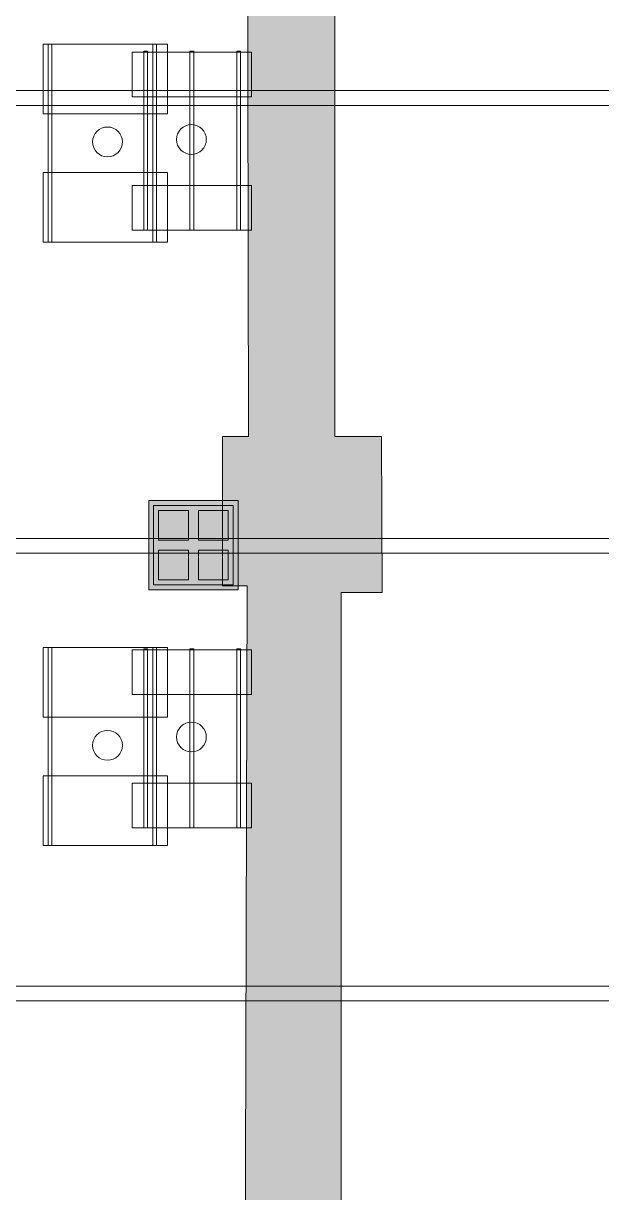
# Model space of a CAD drawing. Header units: inches. Extents: x -10671 to 1761, y -674 to 7170.
# Drawn here: x -3686.7 to -3454.1, y 1918 to 2388.1 of the extents above; entities that cross this region are included whole.
import ezdxf

# ---------------------------------------------------------------- set-up
doc = ezdxf.new("R2010")
doc.units = ezdxf.units.IN
doc.header["$LTSCALE"] = 19.2
doc.header["$MEASUREMENT"] = 0
for name, color, linetype, lineweight, true_color in [('DWG-bldg-utility box', 3, 'Continuous', 18, 0x00ff00), ('PDF', 6, 'Continuous', 5, 0xff00ff), ('Venue-Ceiling-HVAC', 7, 'Continuous', 5, 0xbbbbbb), ('Venue-Rigging Steel-High', 7, 'Continuous', 5, 0x800000)]:
    doc.layers.add(name, color=color, linetype=linetype, lineweight=lineweight, true_color=true_color)
doc.layers.add('Venue-Ceiling-Lights', color=7, linetype='Continuous', lineweight=5)
doc.layers.add('Venue-Floor Pockets', color=7, linetype='Continuous', lineweight=5)

# ---------------------------------------------------------------- blocks, each defined once
blk = doc.blocks.new('FLOORBOX')
at = {"layer": 'Venue-Floor Pockets', "linetype": 'Continuous', "lineweight": 0, "true_color": 0xaaaaaa}
blk.add_hatch(color=253, dxfattribs=at).paths.add_polyline_path([(-18, 18), (18, 18), (18, -18), (-18, -18)])
at = {"layer": 'Venue-Floor Pockets', "linetype": 'Continuous', "lineweight": 0, "true_color": 0xbbbbbb}
blk.add_hatch(color=9, dxfattribs=at).paths.add_polyline_path([(-16, 16), (16, 16), (16, -16), (-16, -16)])
at = {"layer": 'Venue-Floor Pockets', "linetype": 'Continuous', "lineweight": 0, "true_color": 0xdddddd}
for points in [[(-14, 14), (-2, 14), (-2, 2), (-14, 2)], [(2, 14), (14, 14), (14, 2), (2, 2)], [(-14, -2), (-2, -2), (-2, -14), (-14, -14)], [(2, -2), (14, -2), (14, -14), (2, -14)]]:
    blk.add_hatch(color=254, dxfattribs=at).paths.add_polyline_path(points)
at = {"layer": 'Venue-Floor Pockets', "color": 7, "linetype": 'Continuous', "lineweight": 5, "flags": 128}
for points in [[(-18, 18), (18, 18), (18, -18), (-18, -18)], [(-16, 16), (16, 16), (16, -16), (-16, -16)], [(-14, 14), (-2, 14), (-2, 2), (-14, 2)], [(2, 14), (14, 14), (14, 2), (2, 2)], [(-14, -2), (-2, -2), (-2, -14), (-14, -14)], [(2, -2), (14, -2), (14, -14), (2, -14)]]:
    blk.add_lwpolyline(points, close=True, dxfattribs=at)
blk = doc.blocks.new('Group-1752-1')
at = {"layer": 'PDF'}
for points, invisible_edges in [([(-3624.62, 2343.71, 398), (-3622.41, 2346.4, 398), (-3619.08, 2347.42, 398), (-3624.62, 2343.71, 398)], 15), ([(-3624.07, 2338.08, 398), (-3624.62, 2343.71, 398), (-3619.08, 2347.42, 398), (-3624.07, 2338.08, 398)], 15), ([(-3619.08, 2347.42, 388), (-3622.41, 2346.4, 388), (-3624.62, 2343.71, 388), (-3619.08, 2347.42, 388)], 15), ([(-3619.08, 2347.42, 388), (-3624.62, 2343.71, 388), (-3624.07, 2338.08, 388), (-3619.08, 2347.42, 388)], 15), ([(-3624.62, 2343.71, 398), (-3624.07, 2344.75, 398), (-3622.41, 2346.4, 398), (-3624.62, 2343.71, 398)], 14), ([(-3622.41, 2346.4, 388), (-3624.07, 2344.75, 388), (-3624.62, 2343.71, 388), (-3622.41, 2346.4, 388)], 13), ([(-3624.07, 2338.08, 398), (-3619.08, 2347.42, 398), (-3613.08, 2341.42, 398), (-3624.07, 2338.08, 398)], 15), ([(-3624.07, 2338.08, 388), (-3613.08, 2341.42, 388), (-3619.08, 2347.42, 388), (-3624.07, 2338.08, 388)], 15), ([(-3624.07, 2344.75, 398), (-3623.32, 2345.66, 398), (-3622.41, 2346.4, 398), (-3624.07, 2344.75, 398)], 12), ([(-3622.41, 2346.4, 388), (-3623.32, 2345.66, 388), (-3624.07, 2344.75, 388), (-3622.41, 2346.4, 388)], 12), ([(-3622.41, 2346.4, 398), (-3620.25, 2347.3, 398), (-3619.08, 2347.42, 398), (-3622.41, 2346.4, 398)], 13), ([(-3619.08, 2347.42, 388), (-3620.25, 2347.3, 388), (-3622.41, 2346.4, 388), (-3619.08, 2347.42, 388)], 14), ([(-3622.41, 2346.4, 398), (-3621.37, 2346.96, 398), (-3620.25, 2347.3, 398), (-3622.41, 2346.4, 398)], 12), ([(-3620.25, 2347.3, 388), (-3621.37, 2346.96, 388), (-3622.41, 2346.4, 388), (-3620.25, 2347.3, 388)], 12), ([(-3619.08, 2347.42, 398), (-3617.91, 2347.3, 398), (-3616.78, 2346.96, 398), (-3619.08, 2347.42, 398)], 12), ([(-3619.08, 2347.42, 398), (-3616.78, 2346.96, 398), (-3614.09, 2344.75, 398), (-3619.08, 2347.42, 398)], 15), ([(-3619.08, 2347.42, 398), (-3614.09, 2344.75, 398), (-3613.08, 2341.42, 398), (-3619.08, 2347.42, 398)], 15), ([(-3616.78, 2346.96, 388), (-3617.91, 2347.3, 388), (-3619.08, 2347.42, 388), (-3616.78, 2346.96, 388)], 12), ([(-3614.09, 2344.75, 388), (-3616.78, 2346.96, 388), (-3619.08, 2347.42, 388), (-3614.09, 2344.75, 388)], 15), ([(-3613.08, 2341.42, 388), (-3614.09, 2344.75, 388), (-3619.08, 2347.42, 388), (-3613.08, 2341.42, 388)], 15), ([(-3616.78, 2346.96, 398), (-3615.74, 2346.4, 398), (-3614.09, 2344.75, 398), (-3616.78, 2346.96, 398)], 14), ([(-3614.09, 2344.75, 388), (-3615.74, 2346.4, 388), (-3616.78, 2346.96, 388), (-3614.09, 2344.75, 388)], 13), ([(-3615.74, 2346.4, 398), (-3614.83, 2345.66, 398), (-3614.09, 2344.75, 398), (-3615.74, 2346.4, 398)], 12), ([(-3614.09, 2344.75, 388), (-3614.83, 2345.66, 388), (-3615.74, 2346.4, 388), (-3614.09, 2344.75, 388)], 12), ([(-3625.08, 2341.42, 398), (-3624.96, 2342.59, 398), (-3624.62, 2343.71, 398), (-3625.08, 2341.42, 398)], 12), ([(-3624.07, 2338.08, 398), (-3625.08, 2341.42, 398), (-3624.62, 2343.71, 398), (-3624.07, 2338.08, 398)], 15), ([(-3624.62, 2343.71, 388), (-3624.96, 2342.59, 388), (-3625.08, 2341.42, 388), (-3624.62, 2343.71, 388)], 12), ([(-3624.62, 2343.71, 388), (-3625.08, 2341.42, 388), (-3624.07, 2338.08, 388), (-3624.62, 2343.71, 388)], 15), ([(-3624.07, 2338.08, 398), (-3624.96, 2340.25, 398), (-3625.08, 2341.42, 398), (-3624.07, 2338.08, 398)], 13), ([(-3625.08, 2341.42, 388), (-3624.96, 2340.25, 388), (-3624.07, 2338.08, 388), (-3625.08, 2341.42, 388)], 14), ([(-3613.08, 2341.42, 398), (-3616.78, 2335.87, 398), (-3624.07, 2338.08, 398), (-3613.08, 2341.42, 398)], 15), ([(-3624.07, 2338.08, 388), (-3616.78, 2335.87, 388), (-3613.08, 2341.42, 388), (-3624.07, 2338.08, 388)], 15), ([(-3613.08, 2341.42, 398), (-3614.09, 2338.08, 398), (-3616.78, 2335.87, 398), (-3613.08, 2341.42, 398)], 15), ([(-3616.78, 2335.87, 388), (-3614.09, 2338.08, 388), (-3613.08, 2341.42, 388), (-3616.78, 2335.87, 388)], 15), ([(-3614.09, 2344.75, 398), (-3613.53, 2343.71, 398), (-3613.08, 2341.42, 398), (-3614.09, 2344.75, 398)], 14), ([(-3613.08, 2341.42, 388), (-3613.53, 2343.71, 388), (-3614.09, 2344.75, 388), (-3613.08, 2341.42, 388)], 13), ([(-3613.08, 2341.42, 398), (-3613.19, 2340.25, 398), (-3614.09, 2338.08, 398), (-3613.08, 2341.42, 398)], 14), ([(-3614.09, 2338.08, 388), (-3613.19, 2340.25, 388), (-3613.08, 2341.42, 388), (-3614.09, 2338.08, 388)], 13), ([(-3613.53, 2343.71, 398), (-3613.19, 2342.59, 398), (-3613.08, 2341.42, 398), (-3613.53, 2343.71, 398)], 12), ([(-3613.08, 2341.42, 388), (-3613.19, 2342.59, 388), (-3613.53, 2343.71, 388), (-3613.08, 2341.42, 388)], 12), ([(-3624.07, 2338.08, 398), (-3624.62, 2339.12, 398), (-3624.96, 2340.25, 398), (-3624.07, 2338.08, 398)], 12), ([(-3624.96, 2340.25, 388), (-3624.62, 2339.12, 388), (-3624.07, 2338.08, 388), (-3624.96, 2340.25, 388)], 12), ([(-3621.37, 2335.87, 398), (-3623.32, 2337.17, 398), (-3624.07, 2338.08, 398), (-3621.37, 2335.87, 398)], 13), ([(-3616.78, 2335.87, 398), (-3621.37, 2335.87, 398), (-3624.07, 2338.08, 398), (-3616.78, 2335.87, 398)], 15), ([(-3624.07, 2338.08, 388), (-3623.32, 2337.17, 388), (-3621.37, 2335.87, 388), (-3624.07, 2338.08, 388)], 14), ([(-3624.07, 2338.08, 388), (-3621.37, 2335.87, 388), (-3616.78, 2335.87, 388), (-3624.07, 2338.08, 388)], 15), ([(-3621.37, 2335.87, 398), (-3622.41, 2336.43, 398), (-3623.32, 2337.17, 398), (-3621.37, 2335.87, 398)], 12), ([(-3623.32, 2337.17, 388), (-3622.41, 2336.43, 388), (-3621.37, 2335.87, 388), (-3623.32, 2337.17, 388)], 12), ([(-3614.09, 2338.08, 398), (-3614.83, 2337.17, 398), (-3616.78, 2335.87, 398), (-3614.09, 2338.08, 398)], 14), ([(-3616.78, 2335.87, 388), (-3614.83, 2337.17, 388), (-3614.09, 2338.08, 388), (-3616.78, 2335.87, 388)], 13), ([(-3614.83, 2337.17, 398), (-3615.74, 2336.43, 398), (-3616.78, 2335.87, 398), (-3614.83, 2337.17, 398)], 12), ([(-3616.78, 2335.87, 388), (-3615.74, 2336.43, 388), (-3614.83, 2337.17, 388), (-3616.78, 2335.87, 388)], 12), ([(-3613.19, 2340.25, 398), (-3613.53, 2339.12, 398), (-3614.09, 2338.08, 398), (-3613.19, 2340.25, 398)], 12), ([(-3614.09, 2338.08, 388), (-3613.53, 2339.12, 388), (-3613.19, 2340.25, 388), (-3614.09, 2338.08, 388)], 12), ([(-3619.08, 2335.42, 398), (-3620.25, 2335.53, 398), (-3621.37, 2335.87, 398), (-3619.08, 2335.42, 398)], 12), ([(-3616.78, 2335.87, 398), (-3619.08, 2335.42, 398), (-3621.37, 2335.87, 398), (-3616.78, 2335.87, 398)], 15), ([(-3621.37, 2335.87, 388), (-3620.25, 2335.53, 388), (-3619.08, 2335.42, 388), (-3621.37, 2335.87, 388)], 12), ([(-3621.37, 2335.87, 388), (-3619.08, 2335.42, 388), (-3616.78, 2335.87, 388), (-3621.37, 2335.87, 388)], 15), ([(-3616.78, 2335.87, 398), (-3617.91, 2335.53, 398), (-3619.08, 2335.42, 398), (-3616.78, 2335.87, 398)], 12), ([(-3619.08, 2335.42, 388), (-3617.91, 2335.53, 388), (-3616.78, 2335.87, 388), (-3619.08, 2335.42, 388)], 12)]:
    blk.add_3dface(points, dxfattribs=dict(at, invisible_edges=invisible_edges))
for points in [[(-3623.32, 2345.66, 388), (-3623.32, 2345.66, 398), (-3622.41, 2346.4, 398), (-3622.41, 2346.4, 388)], [(-3622.41, 2346.4, 388), (-3622.41, 2346.4, 398), (-3621.37, 2346.96, 398), (-3621.37, 2346.96, 388)], [(-3621.37, 2346.96, 388), (-3621.37, 2346.96, 398), (-3620.25, 2347.3, 398), (-3620.25, 2347.3, 388)], [(-3620.25, 2347.3, 388), (-3620.25, 2347.3, 398), (-3619.08, 2347.42, 398), (-3619.08, 2347.42, 388)], [(-3619.08, 2347.42, 388), (-3619.08, 2347.42, 398), (-3617.91, 2347.3, 398), (-3617.91, 2347.3, 388)], [(-3617.91, 2347.3, 388), (-3617.91, 2347.3, 398), (-3616.78, 2346.96, 398), (-3616.78, 2346.96, 388)], [(-3616.78, 2346.96, 388), (-3616.78, 2346.96, 398), (-3615.74, 2346.4, 398), (-3615.74, 2346.4, 388)], [(-3615.74, 2346.4, 388), (-3615.74, 2346.4, 398), (-3614.83, 2345.66, 398), (-3614.83, 2345.66, 388)], [(-3625.08, 2341.42, 388), (-3625.08, 2341.42, 398), (-3624.96, 2342.59, 398), (-3624.96, 2342.59, 388)], [(-3624.96, 2340.25, 388), (-3624.96, 2340.25, 398), (-3625.08, 2341.42, 398), (-3625.08, 2341.42, 388)], [(-3624.96, 2342.59, 388), (-3624.96, 2342.59, 398), (-3624.62, 2343.71, 398), (-3624.62, 2343.71, 388)], [(-3624.62, 2343.71, 388), (-3624.62, 2343.71, 398), (-3624.07, 2344.75, 398), (-3624.07, 2344.75, 388)], [(-3624.07, 2344.75, 388), (-3624.07, 2344.75, 398), (-3623.32, 2345.66, 398), (-3623.32, 2345.66, 388)], [(-3614.83, 2345.66, 388), (-3614.83, 2345.66, 398), (-3614.09, 2344.75, 398), (-3614.09, 2344.75, 388)], [(-3614.09, 2344.75, 388), (-3614.09, 2344.75, 398), (-3613.53, 2343.71, 398), (-3613.53, 2343.71, 388)], [(-3613.53, 2343.71, 388), (-3613.53, 2343.71, 398), (-3613.19, 2342.59, 398), (-3613.19, 2342.59, 388)], [(-3613.19, 2342.59, 388), (-3613.19, 2342.59, 398), (-3613.08, 2341.42, 398), (-3613.08, 2341.42, 388)], [(-3613.08, 2341.42, 388), (-3613.08, 2341.42, 398), (-3613.19, 2340.25, 398), (-3613.19, 2340.25, 388)], [(-3624.62, 2339.12, 388), (-3624.62, 2339.12, 398), (-3624.96, 2340.25, 398), (-3624.96, 2340.25, 388)], [(-3624.07, 2338.08, 388), (-3624.07, 2338.08, 398), (-3624.62, 2339.12, 398), (-3624.62, 2339.12, 388)], [(-3623.32, 2337.17, 388), (-3623.32, 2337.17, 398), (-3624.07, 2338.08, 398), (-3624.07, 2338.08, 388)], [(-3622.41, 2336.43, 388), (-3622.41, 2336.43, 398), (-3623.32, 2337.17, 398), (-3623.32, 2337.17, 388)], [(-3614.83, 2337.17, 388), (-3614.83, 2337.17, 398), (-3615.74, 2336.43, 398), (-3615.74, 2336.43, 388)], [(-3614.09, 2338.08, 388), (-3614.09, 2338.08, 398), (-3614.83, 2337.17, 398), (-3614.83, 2337.17, 388)], [(-3613.53, 2339.12, 388), (-3613.53, 2339.12, 398), (-3614.09, 2338.08, 398), (-3614.09, 2338.08, 388)], [(-3613.19, 2340.25, 388), (-3613.19, 2340.25, 398), (-3613.53, 2339.12, 398), (-3613.53, 2339.12, 388)], [(-3621.37, 2335.87, 388), (-3621.37, 2335.87, 398), (-3622.41, 2336.43, 398), (-3622.41, 2336.43, 388)], [(-3620.25, 2335.53, 388), (-3620.25, 2335.53, 398), (-3621.37, 2335.87, 398), (-3621.37, 2335.87, 388)], [(-3619.08, 2335.42, 388), (-3619.08, 2335.42, 398), (-3620.25, 2335.53, 398), (-3620.25, 2335.53, 388)], [(-3617.91, 2335.53, 388), (-3617.91, 2335.53, 398), (-3619.08, 2335.42, 398), (-3619.08, 2335.42, 388)], [(-3616.78, 2335.87, 388), (-3616.78, 2335.87, 398), (-3617.91, 2335.53, 398), (-3617.91, 2335.53, 388)], [(-3615.74, 2336.43, 388), (-3615.74, 2336.43, 398), (-3616.78, 2335.87, 398), (-3616.78, 2335.87, 388)]]:
    blk.add_3dface(points, dxfattribs=at)
blk = doc.blocks.new('Group-1753-1')
at = {"layer": 'PDF'}
for points in [[(-3642.95, 2376.52, 393.91), (-3642.95, 2376.52, 397.91), (-3594.95, 2376.52, 397.91), (-3594.95, 2376.52, 393.91)], [(-3642.95, 2358.52, 393.91), (-3642.95, 2358.52, 397.91), (-3642.95, 2376.52, 397.91), (-3642.95, 2376.52, 393.91)], [(-3594.95, 2376.52, 397.91), (-3642.95, 2376.52, 397.91), (-3642.95, 2358.52, 397.91), (-3594.95, 2358.52, 397.91)], [(-3594.95, 2358.52, 393.91), (-3642.95, 2358.52, 393.91), (-3642.95, 2376.52, 393.91), (-3594.95, 2376.52, 393.91)], [(-3594.95, 2376.52, 393.91), (-3594.95, 2376.52, 397.91), (-3594.95, 2358.52, 397.91), (-3594.95, 2358.52, 393.91)], [(-3594.95, 2358.52, 393.91), (-3594.95, 2358.52, 397.91), (-3642.95, 2358.52, 397.91), (-3642.95, 2358.52, 393.91)]]:
    blk.add_3dface(points, dxfattribs=at)
blk = doc.blocks.new('Group-1754-1')
at = {"layer": 'PDF'}
for points in [[(-3600.85, 2376.91, 397.97), (-3600.85, 2376.91, 398.97), (-3599.35, 2376.91, 398.97), (-3599.35, 2376.91, 397.97)], [(-3600.85, 2304.91, 397.97), (-3600.85, 2304.91, 398.97), (-3600.85, 2376.91, 398.97), (-3600.85, 2376.91, 397.97)], [(-3599.35, 2376.91, 398.97), (-3600.85, 2376.91, 398.97), (-3600.85, 2304.91, 398.97), (-3599.35, 2304.91, 398.97)], [(-3599.35, 2304.91, 397.97), (-3600.85, 2304.91, 397.97), (-3600.85, 2376.91, 397.97), (-3599.35, 2376.91, 397.97)], [(-3599.35, 2376.91, 397.97), (-3599.35, 2376.91, 398.97), (-3599.35, 2304.91, 398.97), (-3599.35, 2304.91, 397.97)], [(-3599.35, 2304.91, 397.97), (-3599.35, 2304.91, 398.97), (-3600.85, 2304.91, 398.97), (-3600.85, 2304.91, 397.97)]]:
    blk.add_3dface(points, dxfattribs=at)
blk = doc.blocks.new('Group-1755-1')
at = {"layer": 'PDF'}
for points in [[(-3619.67, 2376.91, 397.97), (-3619.67, 2376.91, 398.97), (-3618.17, 2376.91, 398.97), (-3618.17, 2376.91, 397.97)], [(-3619.67, 2304.91, 397.97), (-3619.67, 2304.91, 398.97), (-3619.67, 2376.91, 398.97), (-3619.67, 2376.91, 397.97)], [(-3618.17, 2376.91, 398.97), (-3619.67, 2376.91, 398.97), (-3619.67, 2304.91, 398.97), (-3618.17, 2304.91, 398.97)], [(-3618.17, 2304.91, 397.97), (-3619.67, 2304.91, 397.97), (-3619.67, 2376.91, 397.97), (-3618.17, 2376.91, 397.97)], [(-3618.17, 2376.91, 397.97), (-3618.17, 2376.91, 398.97), (-3618.17, 2304.91, 398.97), (-3618.17, 2304.91, 397.97)], [(-3618.17, 2304.91, 397.97), (-3618.17, 2304.91, 398.97), (-3619.67, 2304.91, 398.97), (-3619.67, 2304.91, 397.97)]]:
    blk.add_3dface(points, dxfattribs=at)
blk = doc.blocks.new('Group-1756-1')
at = {"layer": 'PDF'}
for points in [[(-3638.26, 2376.91, 397.97), (-3638.26, 2376.91, 398.97), (-3636.76, 2376.91, 398.97), (-3636.76, 2376.91, 397.97)], [(-3638.26, 2304.91, 397.97), (-3638.26, 2304.91, 398.97), (-3638.26, 2376.91, 398.97), (-3638.26, 2376.91, 397.97)], [(-3636.76, 2376.91, 398.97), (-3638.26, 2376.91, 398.97), (-3638.26, 2304.91, 398.97), (-3636.76, 2304.91, 398.97)], [(-3636.76, 2304.91, 397.97), (-3638.26, 2304.91, 397.97), (-3638.26, 2376.91, 397.97), (-3636.76, 2376.91, 397.97)], [(-3636.76, 2376.91, 397.97), (-3636.76, 2376.91, 398.97), (-3636.76, 2304.91, 398.97), (-3636.76, 2304.91, 397.97)], [(-3636.76, 2304.91, 397.97), (-3636.76, 2304.91, 398.97), (-3638.26, 2304.91, 398.97), (-3638.26, 2304.91, 397.97)]]:
    blk.add_3dface(points, dxfattribs=at)
blk = doc.blocks.new('Group-1757-1')
at = {"layer": 'PDF'}
for points in [[(-3642.95, 2322.89, 393.91), (-3642.95, 2322.89, 397.91), (-3594.95, 2322.89, 397.91), (-3594.95, 2322.89, 393.91)], [(-3642.95, 2304.89, 393.91), (-3642.95, 2304.89, 397.91), (-3642.95, 2322.89, 397.91), (-3642.95, 2322.89, 393.91)], [(-3594.95, 2322.89, 397.91), (-3642.95, 2322.89, 397.91), (-3642.95, 2304.89, 397.91), (-3594.95, 2304.89, 397.91)], [(-3594.95, 2304.89, 393.91), (-3642.95, 2304.89, 393.91), (-3642.95, 2322.89, 393.91), (-3594.95, 2322.89, 393.91)], [(-3594.95, 2322.89, 393.91), (-3594.95, 2322.89, 397.91), (-3594.95, 2304.89, 397.91), (-3594.95, 2304.89, 393.91)], [(-3594.95, 2304.89, 393.91), (-3594.95, 2304.89, 397.91), (-3642.95, 2304.89, 397.91), (-3642.95, 2304.89, 393.91)]]:
    blk.add_3dface(points, dxfattribs=at)
blk = doc.blocks.new('Group-1758-1')
at = {"layer": 'PDF'}
for name in ['Group-1753-1', 'Group-1756-1', 'Group-1755-1', 'Group-1754-1', 'Group-1752-1', 'Group-1757-1']:
    blk.add_blockref(name, (0, 0), dxfattribs=at)
blk = doc.blocks.new('Group-1759-1')
at = {"layer": 'PDF'}
for points, invisible_edges in [([(-3624.96, 2100, 398), (-3624.07, 2104.5, 398), (-3620.25, 2107.05, 398), (-3624.96, 2100, 398)], 15), ([(-3620.25, 2107.05, 398), (-3620.25, 2095.28, 398), (-3624.96, 2100, 398), (-3620.25, 2107.05, 398)], 15), ([(-3624.07, 2104.5, 398), (-3622.41, 2106.16, 398), (-3620.25, 2107.05, 398), (-3624.07, 2104.5, 398)], 15), ([(-3620.25, 2107.05, 388), (-3622.41, 2106.16, 388), (-3624.07, 2104.5, 388), (-3620.25, 2107.05, 388)], 15), ([(-3614.09, 2104.5, 388), (-3620.25, 2107.05, 388), (-3624.07, 2104.5, 388), (-3614.09, 2104.5, 388)], 15), ([(-3624.07, 2104.5, 398), (-3623.32, 2105.41, 398), (-3622.41, 2106.16, 398), (-3624.07, 2104.5, 398)], 12), ([(-3622.41, 2106.16, 388), (-3623.32, 2105.41, 388), (-3624.07, 2104.5, 388), (-3622.41, 2106.16, 388)], 12), ([(-3622.41, 2106.16, 398), (-3621.37, 2106.71, 398), (-3620.25, 2107.05, 398), (-3622.41, 2106.16, 398)], 12), ([(-3620.25, 2107.05, 388), (-3621.37, 2106.71, 388), (-3622.41, 2106.16, 388), (-3620.25, 2107.05, 388)], 12), ([(-3620.25, 2107.05, 398), (-3619.08, 2107.17, 398), (-3616.78, 2106.71, 398), (-3620.25, 2107.05, 398)], 14), ([(-3616.78, 2106.71, 388), (-3619.08, 2107.17, 388), (-3620.25, 2107.05, 388), (-3616.78, 2106.71, 388)], 13), ([(-3620.25, 2107.05, 398), (-3616.78, 2106.71, 398), (-3614.09, 2104.5, 398), (-3620.25, 2107.05, 398)], 15), ([(-3620.25, 2107.05, 398), (-3614.09, 2104.5, 398), (-3620.25, 2095.28, 398), (-3620.25, 2107.05, 398)], 15), ([(-3614.09, 2104.5, 388), (-3616.78, 2106.71, 388), (-3620.25, 2107.05, 388), (-3614.09, 2104.5, 388)], 15), ([(-3619.08, 2107.17, 398), (-3617.91, 2107.05, 398), (-3616.78, 2106.71, 398), (-3619.08, 2107.17, 398)], 12), ([(-3616.78, 2106.71, 388), (-3617.91, 2107.05, 388), (-3619.08, 2107.17, 388), (-3616.78, 2106.71, 388)], 12), ([(-3616.78, 2106.71, 398), (-3615.74, 2106.16, 398), (-3614.09, 2104.5, 398), (-3616.78, 2106.71, 398)], 14), ([(-3614.09, 2104.5, 388), (-3615.74, 2106.16, 388), (-3616.78, 2106.71, 388), (-3614.09, 2104.5, 388)], 13), ([(-3615.74, 2106.16, 398), (-3614.83, 2105.41, 398), (-3614.09, 2104.5, 398), (-3615.74, 2106.16, 398)], 12), ([(-3614.09, 2104.5, 388), (-3614.83, 2105.41, 388), (-3615.74, 2106.16, 388), (-3614.09, 2104.5, 388)], 12), ([(-3624.96, 2100, 398), (-3625.08, 2101.17, 398), (-3624.96, 2102.34, 398), (-3624.96, 2100, 398)], 12), ([(-3624.96, 2102.34, 388), (-3625.08, 2101.17, 388), (-3624.96, 2100, 388), (-3624.96, 2102.34, 388)], 12), ([(-3624.96, 2102.34, 398), (-3624.62, 2103.47, 398), (-3624.07, 2104.5, 398), (-3624.96, 2102.34, 398)], 12), ([(-3624.96, 2100, 398), (-3624.96, 2102.34, 398), (-3624.07, 2104.5, 398), (-3624.96, 2100, 398)], 15), ([(-3624.07, 2104.5, 388), (-3624.62, 2103.47, 388), (-3624.96, 2102.34, 388), (-3624.07, 2104.5, 388)], 12), ([(-3624.07, 2104.5, 388), (-3624.96, 2102.34, 388), (-3624.96, 2100, 388), (-3624.07, 2104.5, 388)], 15), ([(-3624.07, 2104.5, 388), (-3624.96, 2100, 388), (-3624.07, 2097.84, 388), (-3624.07, 2104.5, 388)], 15), ([(-3624.07, 2104.5, 388), (-3624.07, 2097.84, 388), (-3617.91, 2095.28, 388), (-3624.07, 2104.5, 388)], 15), ([(-3617.91, 2095.28, 388), (-3614.09, 2104.5, 388), (-3624.07, 2104.5, 388), (-3617.91, 2095.28, 388)], 15), ([(-3614.09, 2104.5, 398), (-3614.09, 2097.84, 398), (-3620.25, 2095.28, 398), (-3614.09, 2104.5, 398)], 15), ([(-3617.91, 2095.28, 388), (-3613.19, 2100, 388), (-3614.09, 2104.5, 388), (-3617.91, 2095.28, 388)], 15), ([(-3614.09, 2104.5, 398), (-3613.53, 2103.47, 398), (-3613.19, 2102.34, 398), (-3614.09, 2104.5, 398)], 12), ([(-3614.09, 2104.5, 398), (-3613.19, 2102.34, 398), (-3613.19, 2100, 398), (-3614.09, 2104.5, 398)], 15), ([(-3614.09, 2104.5, 398), (-3613.19, 2100, 398), (-3614.09, 2097.84, 398), (-3614.09, 2104.5, 398)], 15), ([(-3613.19, 2102.34, 388), (-3613.53, 2103.47, 388), (-3614.09, 2104.5, 388), (-3613.19, 2102.34, 388)], 12), ([(-3613.19, 2100, 388), (-3613.19, 2102.34, 388), (-3614.09, 2104.5, 388), (-3613.19, 2100, 388)], 15), ([(-3613.19, 2102.34, 398), (-3613.08, 2101.17, 398), (-3613.19, 2100, 398), (-3613.19, 2102.34, 398)], 12), ([(-3613.19, 2100, 388), (-3613.08, 2101.17, 388), (-3613.19, 2102.34, 388), (-3613.19, 2100, 388)], 12), ([(-3624.07, 2097.84, 398), (-3624.62, 2098.87, 398), (-3624.96, 2100, 398), (-3624.07, 2097.84, 398)], 12), ([(-3620.25, 2095.28, 398), (-3624.07, 2097.84, 398), (-3624.96, 2100, 398), (-3620.25, 2095.28, 398)], 15), ([(-3624.96, 2100, 388), (-3624.62, 2098.87, 388), (-3624.07, 2097.84, 388), (-3624.96, 2100, 388)], 12), ([(-3622.41, 2096.18, 398), (-3623.32, 2096.93, 398), (-3624.07, 2097.84, 398), (-3622.41, 2096.18, 398)], 12), ([(-3620.25, 2095.28, 398), (-3622.41, 2096.18, 398), (-3624.07, 2097.84, 398), (-3620.25, 2095.28, 398)], 15), ([(-3624.07, 2097.84, 388), (-3623.32, 2096.93, 388), (-3622.41, 2096.18, 388), (-3624.07, 2097.84, 388)], 12), ([(-3624.07, 2097.84, 388), (-3622.41, 2096.18, 388), (-3620.25, 2095.28, 388), (-3624.07, 2097.84, 388)], 15), ([(-3624.07, 2097.84, 388), (-3620.25, 2095.28, 388), (-3617.91, 2095.28, 388), (-3624.07, 2097.84, 388)], 15), ([(-3614.09, 2097.84, 398), (-3617.91, 2095.28, 398), (-3620.25, 2095.28, 398), (-3614.09, 2097.84, 398)], 15), ([(-3617.91, 2095.28, 388), (-3614.09, 2097.84, 388), (-3613.19, 2100, 388), (-3617.91, 2095.28, 388)], 15), ([(-3614.09, 2097.84, 398), (-3615.74, 2096.18, 398), (-3617.91, 2095.28, 398), (-3614.09, 2097.84, 398)], 15), ([(-3617.91, 2095.28, 388), (-3615.74, 2096.18, 388), (-3614.09, 2097.84, 388), (-3617.91, 2095.28, 388)], 15), ([(-3614.09, 2097.84, 398), (-3614.83, 2096.93, 398), (-3615.74, 2096.18, 398), (-3614.09, 2097.84, 398)], 12), ([(-3615.74, 2096.18, 388), (-3614.83, 2096.93, 388), (-3614.09, 2097.84, 388), (-3615.74, 2096.18, 388)], 12), ([(-3613.19, 2100, 398), (-3613.53, 2098.87, 398), (-3614.09, 2097.84, 398), (-3613.19, 2100, 398)], 12), ([(-3614.09, 2097.84, 388), (-3613.53, 2098.87, 388), (-3613.19, 2100, 388), (-3614.09, 2097.84, 388)], 12), ([(-3620.25, 2095.28, 398), (-3621.37, 2095.63, 398), (-3622.41, 2096.18, 398), (-3620.25, 2095.28, 398)], 12), ([(-3622.41, 2096.18, 388), (-3621.37, 2095.63, 388), (-3620.25, 2095.28, 388), (-3622.41, 2096.18, 388)], 12), ([(-3617.91, 2095.28, 398), (-3619.08, 2095.17, 398), (-3620.25, 2095.28, 398), (-3617.91, 2095.28, 398)], 12), ([(-3620.25, 2095.28, 388), (-3619.08, 2095.17, 388), (-3617.91, 2095.28, 388), (-3620.25, 2095.28, 388)], 12), ([(-3615.74, 2096.18, 398), (-3616.78, 2095.63, 398), (-3617.91, 2095.28, 398), (-3615.74, 2096.18, 398)], 12), ([(-3617.91, 2095.28, 388), (-3616.78, 2095.63, 388), (-3615.74, 2096.18, 388), (-3617.91, 2095.28, 388)], 12)]:
    blk.add_3dface(points, dxfattribs=dict(at, invisible_edges=invisible_edges))
for points in [[(-3623.32, 2105.41, 388), (-3623.32, 2105.41, 398), (-3622.41, 2106.16, 398), (-3622.41, 2106.16, 388)], [(-3622.41, 2106.16, 388), (-3622.41, 2106.16, 398), (-3621.37, 2106.71, 398), (-3621.37, 2106.71, 388)], [(-3621.37, 2106.71, 388), (-3621.37, 2106.71, 398), (-3620.25, 2107.05, 398), (-3620.25, 2107.05, 388)], [(-3620.25, 2107.05, 388), (-3620.25, 2107.05, 398), (-3619.08, 2107.17, 398), (-3619.08, 2107.17, 388)], [(-3619.08, 2107.17, 388), (-3619.08, 2107.17, 398), (-3617.91, 2107.05, 398), (-3617.91, 2107.05, 388)], [(-3617.91, 2107.05, 388), (-3617.91, 2107.05, 398), (-3616.78, 2106.71, 398), (-3616.78, 2106.71, 388)], [(-3616.78, 2106.71, 388), (-3616.78, 2106.71, 398), (-3615.74, 2106.16, 398), (-3615.74, 2106.16, 388)], [(-3615.74, 2106.16, 388), (-3615.74, 2106.16, 398), (-3614.83, 2105.41, 398), (-3614.83, 2105.41, 388)], [(-3625.08, 2101.17, 388), (-3625.08, 2101.17, 398), (-3624.96, 2102.34, 398), (-3624.96, 2102.34, 388)], [(-3624.96, 2102.34, 388), (-3624.96, 2102.34, 398), (-3624.62, 2103.47, 398), (-3624.62, 2103.47, 388)], [(-3624.62, 2103.47, 388), (-3624.62, 2103.47, 398), (-3624.07, 2104.5, 398), (-3624.07, 2104.5, 388)], [(-3624.07, 2104.5, 388), (-3624.07, 2104.5, 398), (-3623.32, 2105.41, 398), (-3623.32, 2105.41, 388)], [(-3614.83, 2105.41, 388), (-3614.83, 2105.41, 398), (-3614.09, 2104.5, 398), (-3614.09, 2104.5, 388)], [(-3614.09, 2104.5, 388), (-3614.09, 2104.5, 398), (-3613.53, 2103.47, 398), (-3613.53, 2103.47, 388)], [(-3613.53, 2103.47, 388), (-3613.53, 2103.47, 398), (-3613.19, 2102.34, 398), (-3613.19, 2102.34, 388)], [(-3613.19, 2102.34, 388), (-3613.19, 2102.34, 398), (-3613.08, 2101.17, 398), (-3613.08, 2101.17, 388)], [(-3624.96, 2100, 388), (-3624.96, 2100, 398), (-3625.08, 2101.17, 398), (-3625.08, 2101.17, 388)], [(-3624.62, 2098.87, 388), (-3624.62, 2098.87, 398), (-3624.96, 2100, 398), (-3624.96, 2100, 388)], [(-3624.07, 2097.84, 388), (-3624.07, 2097.84, 398), (-3624.62, 2098.87, 398), (-3624.62, 2098.87, 388)], [(-3623.32, 2096.93, 388), (-3623.32, 2096.93, 398), (-3624.07, 2097.84, 398), (-3624.07, 2097.84, 388)], [(-3622.41, 2096.18, 388), (-3622.41, 2096.18, 398), (-3623.32, 2096.93, 398), (-3623.32, 2096.93, 388)], [(-3614.83, 2096.93, 388), (-3614.83, 2096.93, 398), (-3615.74, 2096.18, 398), (-3615.74, 2096.18, 388)], [(-3614.09, 2097.84, 388), (-3614.09, 2097.84, 398), (-3614.83, 2096.93, 398), (-3614.83, 2096.93, 388)], [(-3613.53, 2098.87, 388), (-3613.53, 2098.87, 398), (-3614.09, 2097.84, 398), (-3614.09, 2097.84, 388)], [(-3613.19, 2100, 388), (-3613.19, 2100, 398), (-3613.53, 2098.87, 398), (-3613.53, 2098.87, 388)], [(-3613.08, 2101.17, 388), (-3613.08, 2101.17, 398), (-3613.19, 2100, 398), (-3613.19, 2100, 388)], [(-3621.37, 2095.63, 388), (-3621.37, 2095.63, 398), (-3622.41, 2096.18, 398), (-3622.41, 2096.18, 388)], [(-3620.25, 2095.28, 388), (-3620.25, 2095.28, 398), (-3621.37, 2095.63, 398), (-3621.37, 2095.63, 388)], [(-3619.08, 2095.17, 388), (-3619.08, 2095.17, 398), (-3620.25, 2095.28, 398), (-3620.25, 2095.28, 388)], [(-3617.91, 2095.28, 388), (-3617.91, 2095.28, 398), (-3619.08, 2095.17, 398), (-3619.08, 2095.17, 388)], [(-3616.78, 2095.63, 388), (-3616.78, 2095.63, 398), (-3617.91, 2095.28, 398), (-3617.91, 2095.28, 388)], [(-3615.74, 2096.18, 388), (-3615.74, 2096.18, 398), (-3616.78, 2095.63, 398), (-3616.78, 2095.63, 388)]]:
    blk.add_3dface(points, dxfattribs=at)
blk = doc.blocks.new('Group-1760-1')
at = {"layer": 'PDF'}
for points in [[(-3642.95, 2136.27, 393.91), (-3642.95, 2136.27, 397.91), (-3594.95, 2136.27, 397.91), (-3594.95, 2136.27, 393.91)], [(-3642.95, 2118.27, 393.91), (-3642.95, 2118.27, 397.91), (-3642.95, 2136.27, 397.91), (-3642.95, 2136.27, 393.91)], [(-3594.95, 2136.27, 397.91), (-3642.95, 2136.27, 397.91), (-3642.95, 2118.27, 397.91), (-3594.95, 2118.27, 397.91)], [(-3594.95, 2118.27, 393.91), (-3642.95, 2118.27, 393.91), (-3642.95, 2136.27, 393.91), (-3594.95, 2136.27, 393.91)], [(-3594.95, 2136.27, 393.91), (-3594.95, 2136.27, 397.91), (-3594.95, 2118.27, 397.91), (-3594.95, 2118.27, 393.91)], [(-3594.95, 2118.27, 393.91), (-3594.95, 2118.27, 397.91), (-3642.95, 2118.27, 397.91), (-3642.95, 2118.27, 393.91)]]:
    blk.add_3dface(points, dxfattribs=at)
blk = doc.blocks.new('Group-1761-1')
at = {"layer": 'PDF'}
for points in [[(-3600.85, 2136.67, 397.97), (-3600.85, 2136.67, 398.97), (-3599.35, 2136.67, 398.97), (-3599.35, 2136.67, 397.97)], [(-3600.85, 2064.67, 397.97), (-3600.85, 2064.67, 398.97), (-3600.85, 2136.67, 398.97), (-3600.85, 2136.67, 397.97)], [(-3599.35, 2136.67, 398.97), (-3600.85, 2136.67, 398.97), (-3600.85, 2064.67, 398.97), (-3599.35, 2064.67, 398.97)], [(-3599.35, 2064.67, 397.97), (-3600.85, 2064.67, 397.97), (-3600.85, 2136.67, 397.97), (-3599.35, 2136.67, 397.97)], [(-3599.35, 2136.67, 397.97), (-3599.35, 2136.67, 398.97), (-3599.35, 2064.67, 398.97), (-3599.35, 2064.67, 397.97)], [(-3599.35, 2064.67, 397.97), (-3599.35, 2064.67, 398.97), (-3600.85, 2064.67, 398.97), (-3600.85, 2064.67, 397.97)]]:
    blk.add_3dface(points, dxfattribs=at)
blk = doc.blocks.new('Group-1762-1')
at = {"layer": 'PDF'}
for points in [[(-3619.67, 2136.67, 397.97), (-3619.67, 2136.67, 398.97), (-3618.17, 2136.67, 398.97), (-3618.17, 2136.67, 397.97)], [(-3619.67, 2064.67, 397.97), (-3619.67, 2064.67, 398.97), (-3619.67, 2136.67, 398.97), (-3619.67, 2136.67, 397.97)], [(-3618.17, 2136.67, 398.97), (-3619.67, 2136.67, 398.97), (-3619.67, 2064.67, 398.97), (-3618.17, 2064.67, 398.97)], [(-3618.17, 2064.67, 397.97), (-3619.67, 2064.67, 397.97), (-3619.67, 2136.67, 397.97), (-3618.17, 2136.67, 397.97)], [(-3618.17, 2136.67, 397.97), (-3618.17, 2136.67, 398.97), (-3618.17, 2064.67, 398.97), (-3618.17, 2064.67, 397.97)], [(-3618.17, 2064.67, 397.97), (-3618.17, 2064.67, 398.97), (-3619.67, 2064.67, 398.97), (-3619.67, 2064.67, 397.97)]]:
    blk.add_3dface(points, dxfattribs=at)
blk = doc.blocks.new('Group-1763-1')
at = {"layer": 'PDF'}
for points in [[(-3638.26, 2136.67, 397.97), (-3638.26, 2136.67, 398.97), (-3636.76, 2136.67, 398.97), (-3636.76, 2136.67, 397.97)], [(-3638.26, 2064.67, 397.97), (-3638.26, 2064.67, 398.97), (-3638.26, 2136.67, 398.97), (-3638.26, 2136.67, 397.97)], [(-3636.76, 2136.67, 398.97), (-3638.26, 2136.67, 398.97), (-3638.26, 2064.67, 398.97), (-3636.76, 2064.67, 398.97)], [(-3636.76, 2064.67, 397.97), (-3638.26, 2064.67, 397.97), (-3638.26, 2136.67, 397.97), (-3636.76, 2136.67, 397.97)], [(-3636.76, 2136.67, 397.97), (-3636.76, 2136.67, 398.97), (-3636.76, 2064.67, 398.97), (-3636.76, 2064.67, 397.97)], [(-3636.76, 2064.67, 397.97), (-3636.76, 2064.67, 398.97), (-3638.26, 2064.67, 398.97), (-3638.26, 2064.67, 397.97)]]:
    blk.add_3dface(points, dxfattribs=at)
blk = doc.blocks.new('Group-1764-1')
at = {"layer": 'PDF'}
for points in [[(-3642.95, 2082.64, 393.91), (-3642.95, 2082.64, 397.91), (-3594.95, 2082.64, 397.91), (-3594.95, 2082.64, 393.91)], [(-3642.95, 2064.64, 393.91), (-3642.95, 2064.64, 397.91), (-3642.95, 2082.64, 397.91), (-3642.95, 2082.64, 393.91)], [(-3594.95, 2082.64, 397.91), (-3642.95, 2082.64, 397.91), (-3642.95, 2064.64, 397.91), (-3594.95, 2064.64, 397.91)], [(-3594.95, 2064.64, 393.91), (-3642.95, 2064.64, 393.91), (-3642.95, 2082.64, 393.91), (-3594.95, 2082.64, 393.91)], [(-3594.95, 2082.64, 393.91), (-3594.95, 2082.64, 397.91), (-3594.95, 2064.64, 397.91), (-3594.95, 2064.64, 393.91)], [(-3594.95, 2064.64, 393.91), (-3594.95, 2064.64, 397.91), (-3642.95, 2064.64, 397.91), (-3642.95, 2064.64, 393.91)]]:
    blk.add_3dface(points, dxfattribs=at)
blk = doc.blocks.new('Group-1765-1')
at = {"layer": 'PDF'}
for name in ['Group-1760-1', 'Group-1763-1', 'Group-1762-1', 'Group-1761-1', 'Group-1759-1', 'Group-1764-1']:
    blk.add_blockref(name, (0, 0), dxfattribs=at)
blk = doc.blocks.new('Group-2736-1')
at = {"layer": 'Venue-Ceiling-Lights', "color": 7, "linetype": 'Continuous', "lineweight": 5, "flags": 128}
for points in [[(-3678.76, 2379.72), (-3628.76, 2379.72), (-3628.76, 2351.72), (-3678.76, 2351.72)], [(-3676.7, 2379.72), (-3675.2, 2379.72), (-3675.2, 2300.14), (-3676.7, 2300.14)], [(-3634.61, 2379.72), (-3633.11, 2379.72), (-3633.11, 2300.14), (-3634.61, 2300.14)], [(-3678.76, 2328.14), (-3628.76, 2328.14), (-3628.76, 2300.14), (-3678.76, 2300.14)]]:
    blk.add_lwpolyline(points, close=True, dxfattribs=at)
at = {"layer": 'Venue-Ceiling-Lights', "color": 7, "linetype": 'Continuous', "lineweight": 5}
blk.add_circle((-3652.84, 2340.43), 6, dxfattribs=at)
blk = doc.blocks.new('Group-2742-1')
at = {"layer": 'Venue-Ceiling-Lights', "color": 7, "linetype": 'Continuous', "lineweight": 5, "flags": 128}
for points in [[(-3678.76, 2137.1), (-3628.76, 2137.1), (-3628.76, 2109.1), (-3678.76, 2109.1)], [(-3676.7, 2137.1), (-3675.2, 2137.1), (-3675.2, 2057.51), (-3676.7, 2057.51)], [(-3634.61, 2137.1), (-3633.11, 2137.1), (-3633.11, 2057.51), (-3634.61, 2057.51)], [(-3678.76, 2085.51), (-3628.76, 2085.51), (-3628.76, 2057.51), (-3678.76, 2057.51)]]:
    blk.add_lwpolyline(points, close=True, dxfattribs=at)
at = {"layer": 'Venue-Ceiling-Lights', "color": 7, "linetype": 'Continuous', "lineweight": 5}
blk.add_circle((-3652.84, 2097.81), 6, dxfattribs=at)

msp = doc.modelspace()

# ---------------------------------------------------------------- hatches: boundary and pattern name
at = {"layer": 'Venue-Ceiling-HVAC', "linetype": 'Continuous', "lineweight": 0, "true_color": 0xbbbbbb}
msp.add_hatch(color=9, dxfattribs=at).paths.add_polyline_path([(-3296.07, 3907.5), (-3561.23, 3907.5), (-3561.47, 3907.45), (-3597.74, 3907.54), (-3597.29, 3637.84), (-3606.6, 3637.67), (-3606.6, 3575.08), (-3597.29, 3575.11), (-3597.29, 3491), (-3597.29, 2944.47), (-3606.6, 2944.47), (-3606.98, 2881.77), (-3597.3, 2881.77), (-3596.11, 2221.94), (-3606.6, 2221.94), (-3606.6, 2161.94), (-3596.7, 2161.94), (-3597.89, 1741.27), (-3606.6, 1741.27), (-3606.61, 1678.56), (-3597.29, 1678.56), (-3597.29, 1043.67), (-3606.6, 1043.67), (-3606.6, 981.62), (-3542.98, 980.96), (-3542.98, 1043.67), (-3558.92, 1043.67), (-3558.36, 1678.56), (-3542.49, 1678.56), (-3542.61, 1741.27), (-3558.85, 1741.27), (-3558.89, 2159.23), (-3542.42, 2159.23), (-3542.61, 2221.94), (-3561.35, 2221.94), (-3561.35, 2881.76), (-3542.92, 2881.76), (-3542.92, 2944.47), (-3558.98, 2944.47), (-3558.91, 3575.13), (-3542.98, 3575.13), (-3542.98, 3637.84), (-3558.88, 3637.84), (-3558.85, 3870.11), (-3296.07, 3870.12)])

# ---------------------------------------------------------------- linework, layer by layer
at = {"layer": 'Venue-Ceiling-HVAC', "flags": 128}
msp.add_lwpolyline([(-3597.3, 2881.77), (-3596.11, 2221.94), (-3606.6, 2221.94), (-3606.6, 2161.94), (-3596.7, 2161.94), (-3597.89, 1741.27), (-3606.6, 1741.27), (-3606.61, 1678.56), (-3597.29, 1678.56), (-3597.29, 1043.67), (-3606.6, 1043.67), (-3606.6, 981.62), (-3542.98, 980.96), (-3542.98, 1043.67), (-3558.92, 1043.67), (-3558.36, 1678.56), (-3542.49, 1678.56), (-3542.61, 1741.27), (-3558.85, 1741.27), (-3558.89, 2159.23), (-3542.42, 2159.23), (-3542.61, 2221.94), (-3561.35, 2221.94), (-3561.35, 2881.76)], dxfattribs=at)
at = {"layer": 'Venue-Rigging Steel-High'}
for p, q in [((-3975.08, 2361.08), (-2552.03, 2361.08)), ((-3975.08, 2355.08), (-2552.03, 2355.08)), ((-3975.08, 2181.04), (-2552.03, 2181.04)), ((-3975.08, 2175.04), (-2552.03, 2175.04)), ((-3975.08, 2001.04), (-2552.03, 2001.04)), ((-3975.08, 1995.04), (-2552.03, 1995.04))]:
    msp.add_line(p, q, dxfattribs=at)

# ---------------------------------------------------------------- block references
at = {"layer": 'DWG-bldg-utility box', "rotation": 90}
msp.add_blockref('FLOORBOX', (-3618.26, 2178.29), dxfattribs=at)
at = {"layer": 'PDF'}
for name in ['Group-1758-1', 'Group-1765-1']:
    msp.add_blockref(name, (0, 0), dxfattribs=at)
at = {"layer": 'Venue-Ceiling-Lights', "color": 7}
for name in ['Group-2736-1', 'Group-2742-1']:
    msp.add_blockref(name, (0, 0), dxfattribs=at)

doc.saveas('drawing.dxf')
